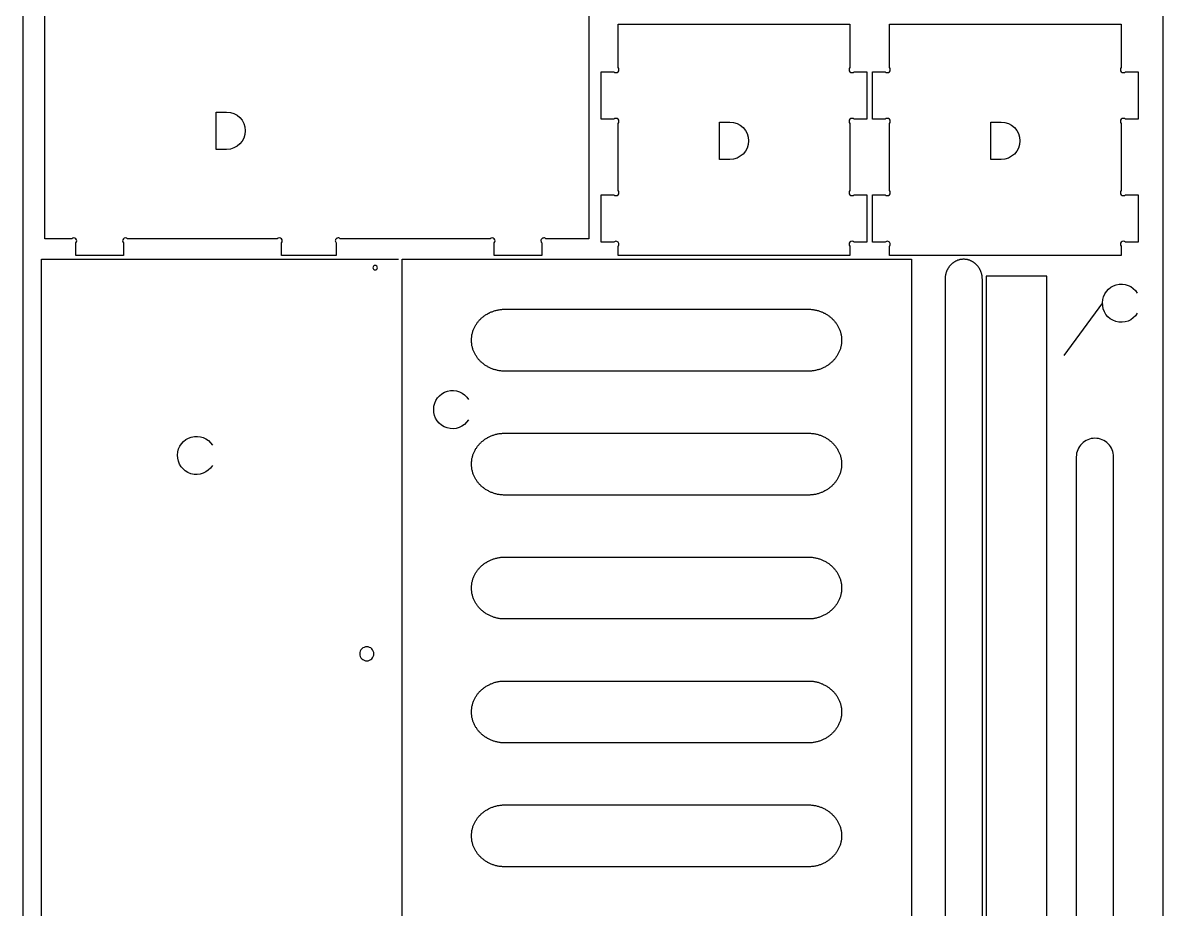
# Model space of a CAD drawing. Extents: x -841 to 7008, y -577 to 2808.
# Drawn here: x 3752 to 4972, y 571 to 1520 of the extents above; entities that cross this region are included whole.
import ezdxf

# ---------------------------------------------------------------- set-up
doc = ezdxf.new("R2010")
doc.units = 0
for name, color, linetype in [('DEFAULT_LAYER', 1, 'CONTINUOUS'), ('LAYER_1', 18, 'CONTINUOUS'), ('T5_LOGOLAYER_20', 18, 'CONTINUOUS')]:
    doc.layers.add(name, color=color, linetype=linetype)

msp = doc.modelspace()

# ---------------------------------------------------------------- linework, layer by layer
at = {"layer": 'DEFAULT_LAYER'}
for points in [[(4128.9, 1260.4, 0.414214), (4126.5, 1258, 0.414214), (4128.9, 1255.6, 0.414214), (4131.3, 1258, 0.414214)], [(4120, 852.2, 0.414214), (4112.5, 844.7, 0.414214), (4120, 837.2, 0.414214), (4127.5, 844.7, 0.414214)]]:
    msp.add_lwpolyline(points, format="xyb", close=True, dxfattribs=at)
for points in [[(4628, 1180.4), (4628, 1179.5), (4627.9, 1178.7), (4627.9, 1177.8), (4627.8, 1177), (4627.7, 1176.2), (4627.6, 1175.3), (4627.4, 1174.5), (4627.2, 1173.7), (4627, 1172.9), (4626.8, 1172.1), (4626.6, 1171.3), (4626.4, 1170.5), (4626.1, 1169.8), (4625.8, 1169), (4625.5, 1168.2), (4625.1, 1167.5), (4624.8, 1166.7), (4624.4, 1166), (4624, 1165.3), (4623.6, 1164.6), (4623.2, 1163.9), (4622.8, 1163.2), (4622.3, 1162.5), (4621.8, 1161.8), (4621.3, 1161.2), (4620.8, 1160.5), (4620.3, 1159.9), (4619.7, 1159.3), (4619.2, 1158.7), (4618.6, 1158.1), (4618, 1157.5), (4617.4, 1156.9), (4616.8, 1156.4), (4616.2, 1155.8), (4615.5, 1155.3), (4614.9, 1154.8), (4614.2, 1154.3), (4613.5, 1153.8), (4612.8, 1153.3), (4612.1, 1152.9), (4611.4, 1152.5), (4610.6, 1152), (4609.9, 1151.6), (4609.1, 1151.2), (4608.4, 1150.9), (4607.6, 1150.5), (4606.8, 1150.2), (4606, 1149.8), (4605.2, 1149.5), (4604.3, 1149.2), (4603.5, 1149), (4602.7, 1148.7), (4601.8, 1148.5), (4601, 1148.3), (4600.1, 1148.1), (4599.2, 1147.9), (4598.3, 1147.7), (4597.5, 1147.6), (4596.6, 1147.5), (4595.7, 1147.4), (4594.7, 1147.3), (4593.8, 1147.3), (4592.9, 1147.2), (4592, 1147.2), (4268, 1147.2), (4267, 1147.2), (4266.1, 1147.3), (4265.2, 1147.3), (4264.3, 1147.4), (4263.4, 1147.5), (4262.5, 1147.6), (4261.6, 1147.7), (4260.7, 1147.9), (4259.8, 1148.1), (4259, 1148.3), (4258.1, 1148.5), (4257.3, 1148.7), (4256.4, 1149), (4255.6, 1149.2), (4254.8, 1149.5), (4254, 1149.8), (4253.2, 1150.2), (4252.4, 1150.5), (4251.6, 1150.9), (4250.8, 1151.2), (4250.1, 1151.6), (4249.3, 1152), (4248.6, 1152.5), (4247.8, 1152.9), (4247.1, 1153.3), (4246.4, 1153.8), (4245.7, 1154.3), (4245.1, 1154.8), (4244.4, 1155.3), (4243.8, 1155.8), (4243.1, 1156.4), (4242.5, 1156.9), (4241.9, 1157.5), (4241.3, 1158.1), (4240.7, 1158.7), (4240.2, 1159.3), (4239.6, 1159.9), (4239.1, 1160.5), (4238.6, 1161.2), (4238.1, 1161.8), (4237.6, 1162.5), (4237.2, 1163.2), (4236.7, 1163.9), (4236.3, 1164.6), (4235.9, 1165.3), (4235.5, 1166), (4235.2, 1166.7), (4234.8, 1167.5), (4234.5, 1168.2), (4234.2, 1169), (4233.9, 1169.8), (4233.6, 1170.5), (4233.3, 1171.3), (4233.1, 1172.1), (4232.9, 1172.9), (4232.7, 1173.7), (4232.5, 1174.5), (4232.4, 1175.3), (4232.3, 1176.2), (4232.2, 1177), (4232.1, 1177.8), (4232, 1178.7), (4232, 1179.5), (4232, 1180.4), (4232, 1181.2), (4232, 1182.1), (4232.1, 1182.9), (4232.2, 1183.8), (4232.3, 1184.6), (4232.4, 1185.4), (4232.5, 1186.3), (4232.7, 1187.1), (4232.9, 1187.9), (4233.1, 1188.7), (4233.3, 1189.5), (4233.6, 1190.2), (4233.9, 1191), (4234.2, 1191.8), (4234.5, 1192.5), (4234.8, 1193.3), (4235.2, 1194), (4235.5, 1194.8), (4235.9, 1195.5), (4236.3, 1196.2), (4236.7, 1196.9), (4237.2, 1197.6), (4237.6, 1198.3), (4238.1, 1198.9), (4238.6, 1199.6), (4239.1, 1200.2), (4239.6, 1200.9), (4240.2, 1201.5), (4240.7, 1202.1), (4241.3, 1202.7), (4241.9, 1203.3), (4242.5, 1203.8), (4243.1, 1204.4), (4243.8, 1204.9), (4244.4, 1205.5), (4245.1, 1206), (4245.7, 1206.5), (4246.4, 1207), (4247.1, 1207.4), (4247.8, 1207.9), (4248.6, 1208.3), (4249.3, 1208.7), (4250.1, 1209.2), (4250.8, 1209.5), (4251.6, 1209.9), (4252.4, 1210.3), (4253.2, 1210.6), (4254, 1210.9), (4254.8, 1211.2), (4255.6, 1211.5), (4256.4, 1211.8), (4257.3, 1212.1), (4258.1, 1212.3), (4259, 1212.5), (4259.8, 1212.7), (4260.7, 1212.9), (4261.6, 1213), (4262.5, 1213.2), (4263.4, 1213.3), (4264.3, 1213.4), (4265.2, 1213.5), (4266.1, 1213.5), (4267, 1213.5), (4268, 1213.5), (4592, 1213.5), (4592.9, 1213.5), (4593.8, 1213.5), (4594.7, 1213.5), (4595.7, 1213.4), (4596.6, 1213.3), (4597.5, 1213.2), (4598.3, 1213), (4599.2, 1212.9), (4600.1, 1212.7), (4601, 1212.5), (4601.8, 1212.3), (4602.7, 1212.1), (4603.5, 1211.8), (4604.3, 1211.5), (4605.2, 1211.2), (4606, 1210.9), (4606.8, 1210.6), (4607.6, 1210.3), (4608.4, 1209.9), (4609.1, 1209.5), (4609.9, 1209.2), (4610.6, 1208.7), (4611.4, 1208.3), (4612.1, 1207.9), (4612.8, 1207.4), (4613.5, 1207), (4614.2, 1206.5), (4614.9, 1206), (4615.5, 1205.5), (4616.2, 1204.9), (4616.8, 1204.4), (4617.4, 1203.8), (4618, 1203.3), (4618.6, 1202.7), (4619.2, 1202.1), (4619.7, 1201.5), (4620.3, 1200.9), (4620.8, 1200.2), (4621.3, 1199.6), (4621.8, 1198.9), (4622.3, 1198.3), (4622.8, 1197.6), (4623.2, 1196.9), (4623.6, 1196.2), (4624, 1195.5), (4624.4, 1194.8), (4624.8, 1194), (4625.1, 1193.3), (4625.5, 1192.5), (4625.8, 1191.8), (4626.1, 1191), (4626.4, 1190.2), (4626.6, 1189.5), (4626.8, 1188.7), (4627, 1187.9), (4627.2, 1187.1), (4627.4, 1186.3), (4627.6, 1185.4), (4627.7, 1184.6), (4627.8, 1183.8), (4627.9, 1182.9), (4627.9, 1182.1), (4628, 1181.2)], [(4628, 1047.8), (4628, 1046.9), (4627.9, 1046), (4627.9, 1045.2), (4627.8, 1044.4), (4627.7, 1043.5), (4627.6, 1042.7), (4627.4, 1041.9), (4627.2, 1041.1), (4627, 1040.3), (4626.8, 1039.5), (4626.6, 1038.7), (4626.4, 1037.9), (4626.1, 1037.1), (4625.8, 1036.4), (4625.5, 1035.6), (4625.1, 1034.8), (4624.8, 1034.1), (4624.4, 1033.4), (4624, 1032.7), (4623.6, 1031.9), (4623.2, 1031.2), (4622.8, 1030.6), (4622.3, 1029.9), (4621.8, 1029.2), (4621.3, 1028.6), (4620.8, 1027.9), (4620.3, 1027.3), (4619.7, 1026.7), (4619.2, 1026.1), (4618.6, 1025.5), (4618, 1024.9), (4617.4, 1024.3), (4616.8, 1023.8), (4616.2, 1023.2), (4615.5, 1022.7), (4614.9, 1022.2), (4614.2, 1021.7), (4613.5, 1021.2), (4612.8, 1020.7), (4612.1, 1020.3), (4611.4, 1019.8), (4610.6, 1019.4), (4609.9, 1019), (4609.1, 1018.6), (4608.4, 1018.2), (4607.6, 1017.9), (4606.8, 1017.5), (4606, 1017.2), (4605.2, 1016.9), (4604.3, 1016.6), (4603.5, 1016.3), (4602.7, 1016.1), (4601.8, 1015.9), (4601, 1015.6), (4600.1, 1015.4), (4599.2, 1015.3), (4598.3, 1015.1), (4597.5, 1015), (4596.6, 1014.9), (4595.7, 1014.8), (4594.7, 1014.7), (4593.8, 1014.6), (4592.9, 1014.6), (4592, 1014.6), (4268, 1014.6), (4267, 1014.6), (4266.1, 1014.6), (4265.2, 1014.7), (4264.3, 1014.8), (4263.4, 1014.9), (4262.5, 1015), (4261.6, 1015.1), (4260.7, 1015.3), (4259.8, 1015.4), (4259, 1015.6), (4258.1, 1015.9), (4257.3, 1016.1), (4256.4, 1016.3), (4255.6, 1016.6), (4254.8, 1016.9), (4254, 1017.2), (4253.2, 1017.5), (4252.4, 1017.9), (4251.6, 1018.2), (4250.8, 1018.6), (4250.1, 1019), (4249.3, 1019.4), (4248.6, 1019.8), (4247.8, 1020.3), (4247.1, 1020.7), (4246.4, 1021.2), (4245.7, 1021.7), (4245.1, 1022.2), (4244.4, 1022.7), (4243.8, 1023.2), (4243.1, 1023.8), (4242.5, 1024.3), (4241.9, 1024.9), (4241.3, 1025.5), (4240.7, 1026.1), (4240.2, 1026.7), (4239.6, 1027.3), (4239.1, 1027.9), (4238.6, 1028.6), (4238.1, 1029.2), (4237.6, 1029.9), (4237.2, 1030.6), (4236.7, 1031.2), (4236.3, 1031.9), (4235.9, 1032.7), (4235.5, 1033.4), (4235.2, 1034.1), (4234.8, 1034.8), (4234.5, 1035.6), (4234.2, 1036.4), (4233.9, 1037.1), (4233.6, 1037.9), (4233.3, 1038.7), (4233.1, 1039.5), (4232.9, 1040.3), (4232.7, 1041.1), (4232.5, 1041.9), (4232.4, 1042.7), (4232.3, 1043.5), (4232.2, 1044.4), (4232.1, 1045.2), (4232, 1046), (4232, 1046.9), (4232, 1047.8), (4232, 1048.6), (4232, 1049.5), (4232.1, 1050.3), (4232.2, 1051.1), (4232.3, 1052), (4232.4, 1052.8), (4232.5, 1053.6), (4232.7, 1054.4), (4232.9, 1055.2), (4233.1, 1056), (4233.3, 1056.8), (4233.6, 1057.6), (4233.9, 1058.4), (4234.2, 1059.2), (4234.5, 1059.9), (4234.8, 1060.7), (4235.2, 1061.4), (4235.5, 1062.1), (4235.9, 1062.8), (4236.3, 1063.6), (4236.7, 1064.3), (4237.2, 1064.9), (4237.6, 1065.6), (4238.1, 1066.3), (4238.6, 1066.9), (4239.1, 1067.6), (4239.6, 1068.2), (4240.2, 1068.8), (4240.7, 1069.5), (4241.3, 1070), (4241.9, 1070.6), (4242.5, 1071.2), (4243.1, 1071.8), (4243.8, 1072.3), (4244.4, 1072.8), (4245.1, 1073.3), (4245.7, 1073.8), (4246.4, 1074.3), (4247.1, 1074.8), (4247.8, 1075.2), (4248.6, 1075.7), (4249.3, 1076.1), (4250.1, 1076.5), (4250.8, 1076.9), (4251.6, 1077.3), (4252.4, 1077.6), (4253.2, 1078), (4254, 1078.3), (4254.8, 1078.6), (4255.6, 1078.9), (4256.4, 1079.2), (4257.3, 1079.4), (4258.1, 1079.7), (4259, 1079.9), (4259.8, 1080.1), (4260.7, 1080.2), (4261.6, 1080.4), (4262.5, 1080.5), (4263.4, 1080.6), (4264.3, 1080.7), (4265.2, 1080.8), (4266.1, 1080.9), (4267, 1080.9), (4268, 1080.9), (4592, 1080.9), (4592.9, 1080.9), (4593.8, 1080.9), (4594.7, 1080.8), (4595.7, 1080.7), (4596.6, 1080.6), (4597.5, 1080.5), (4598.3, 1080.4), (4599.2, 1080.2), (4600.1, 1080.1), (4601, 1079.9), (4601.8, 1079.7), (4602.7, 1079.4), (4603.5, 1079.2), (4604.3, 1078.9), (4605.2, 1078.6), (4606, 1078.3), (4606.8, 1078), (4607.6, 1077.6), (4608.4, 1077.3), (4609.1, 1076.9), (4609.9, 1076.5), (4610.6, 1076.1), (4611.4, 1075.7), (4612.1, 1075.2), (4612.8, 1074.8), (4613.5, 1074.3), (4614.2, 1073.8), (4614.9, 1073.3), (4615.5, 1072.8), (4616.2, 1072.3), (4616.8, 1071.8), (4617.4, 1071.2), (4618, 1070.6), (4618.6, 1070), (4619.2, 1069.5), (4619.7, 1068.8), (4620.3, 1068.2), (4620.8, 1067.6), (4621.3, 1066.9), (4621.8, 1066.3), (4622.3, 1065.6), (4622.8, 1064.9), (4623.2, 1064.3), (4623.6, 1063.6), (4624, 1062.8), (4624.4, 1062.1), (4624.8, 1061.4), (4625.1, 1060.7), (4625.5, 1059.9), (4625.8, 1059.2), (4626.1, 1058.4), (4626.4, 1057.6), (4626.6, 1056.8), (4626.8, 1056), (4627, 1055.2), (4627.2, 1054.4), (4627.4, 1053.6), (4627.6, 1052.8), (4627.7, 1052), (4627.8, 1051.1), (4627.9, 1050.3), (4627.9, 1049.5), (4628, 1048.6)], [(4628, 915.1), (4628, 914.3), (4627.9, 913.4), (4627.9, 912.6), (4627.8, 911.7), (4627.7, 910.9), (4627.6, 910.1), (4627.4, 909.2), (4627.2, 908.4), (4627, 907.6), (4626.8, 906.8), (4626.6, 906), (4626.4, 905.3), (4626.1, 904.5), (4625.8, 903.7), (4625.5, 903), (4625.1, 902.2), (4624.8, 901.5), (4624.4, 900.7), (4624, 900), (4623.6, 899.3), (4623.2, 898.6), (4622.8, 897.9), (4622.3, 897.2), (4621.8, 896.6), (4621.3, 895.9), (4620.8, 895.3), (4620.3, 894.6), (4619.7, 894), (4619.2, 893.4), (4618.6, 892.8), (4618, 892.2), (4617.4, 891.7), (4616.8, 891.1), (4616.2, 890.6), (4615.5, 890), (4614.9, 889.5), (4614.2, 889), (4613.5, 888.5), (4612.8, 888.1), (4612.1, 887.6), (4611.4, 887.2), (4610.6, 886.8), (4609.9, 886.4), (4609.1, 886), (4608.4, 885.6), (4607.6, 885.2), (4606.8, 884.9), (4606, 884.6), (4605.2, 884.3), (4604.3, 884), (4603.5, 883.7), (4602.7, 883.5), (4601.8, 883.2), (4601, 883), (4600.1, 882.8), (4599.2, 882.6), (4598.3, 882.5), (4597.5, 882.3), (4596.6, 882.2), (4595.7, 882.1), (4594.7, 882.1), (4593.8, 882), (4592.9, 882), (4592, 882), (4268, 882), (4267, 882), (4266.1, 882), (4265.2, 882.1), (4264.3, 882.1), (4263.4, 882.2), (4262.5, 882.3), (4261.6, 882.5), (4260.7, 882.6), (4259.8, 882.8), (4259, 883), (4258.1, 883.2), (4257.3, 883.5), (4256.4, 883.7), (4255.6, 884), (4254.8, 884.3), (4254, 884.6), (4253.2, 884.9), (4252.4, 885.2), (4251.6, 885.6), (4250.8, 886), (4250.1, 886.4), (4249.3, 886.8), (4248.6, 887.2), (4247.8, 887.6), (4247.1, 888.1), (4246.4, 888.5), (4245.7, 889), (4245.1, 889.5), (4244.4, 890), (4243.8, 890.6), (4243.1, 891.1), (4242.5, 891.7), (4241.9, 892.2), (4241.3, 892.8), (4240.7, 893.4), (4240.2, 894), (4239.6, 894.6), (4239.1, 895.3), (4238.6, 895.9), (4238.1, 896.6), (4237.6, 897.2), (4237.2, 897.9), (4236.7, 898.6), (4236.3, 899.3), (4235.9, 900), (4235.5, 900.7), (4235.2, 901.5), (4234.8, 902.2), (4234.5, 903), (4234.2, 903.7), (4233.9, 904.5), (4233.6, 905.3), (4233.3, 906), (4233.1, 906.8), (4232.9, 907.6), (4232.7, 908.4), (4232.5, 909.2), (4232.4, 910.1), (4232.3, 910.9), (4232.2, 911.7), (4232.1, 912.6), (4232, 913.4), (4232, 914.3), (4232, 915.1), (4232, 916), (4232, 916.8), (4232.1, 917.7), (4232.2, 918.5), (4232.3, 919.3), (4232.4, 920.2), (4232.5, 921), (4232.7, 921.8), (4232.9, 922.6), (4233.1, 923.4), (4233.3, 924.2), (4233.6, 925), (4233.9, 925.8), (4234.2, 926.5), (4234.5, 927.3), (4234.8, 928), (4235.2, 928.8), (4235.5, 929.5), (4235.9, 930.2), (4236.3, 930.9), (4236.7, 931.6), (4237.2, 932.3), (4237.6, 933), (4238.1, 933.7), (4238.6, 934.3), (4239.1, 935), (4239.6, 935.6), (4240.2, 936.2), (4240.7, 936.8), (4241.3, 937.4), (4241.9, 938), (4242.5, 938.6), (4243.1, 939.1), (4243.8, 939.7), (4244.4, 940.2), (4245.1, 940.7), (4245.7, 941.2), (4246.4, 941.7), (4247.1, 942.2), (4247.8, 942.6), (4248.6, 943.1), (4249.3, 943.5), (4250.1, 943.9), (4250.8, 944.3), (4251.6, 944.7), (4252.4, 945), (4253.2, 945.3), (4254, 945.7), (4254.8, 946), (4255.6, 946.3), (4256.4, 946.5), (4257.3, 946.8), (4258.1, 947), (4259, 947.2), (4259.8, 947.4), (4260.7, 947.6), (4261.6, 947.8), (4262.5, 947.9), (4263.4, 948), (4264.3, 948.1), (4265.2, 948.2), (4266.1, 948.2), (4267, 948.3), (4268, 948.3), (4592, 948.3), (4592.9, 948.3), (4593.8, 948.2), (4594.7, 948.2), (4595.7, 948.1), (4596.6, 948), (4597.5, 947.9), (4598.3, 947.8), (4599.2, 947.6), (4600.1, 947.4), (4601, 947.2), (4601.8, 947), (4602.7, 946.8), (4603.5, 946.5), (4604.3, 946.3), (4605.2, 946), (4606, 945.7), (4606.8, 945.3), (4607.6, 945), (4608.4, 944.7), (4609.1, 944.3), (4609.9, 943.9), (4610.6, 943.5), (4611.4, 943.1), (4612.1, 942.6), (4612.8, 942.2), (4613.5, 941.7), (4614.2, 941.2), (4614.9, 940.7), (4615.5, 940.2), (4616.2, 939.7), (4616.8, 939.1), (4617.4, 938.6), (4618, 938), (4618.6, 937.4), (4619.2, 936.8), (4619.7, 936.2), (4620.3, 935.6), (4620.8, 935), (4621.3, 934.3), (4621.8, 933.7), (4622.3, 933), (4622.8, 932.3), (4623.2, 931.6), (4623.6, 930.9), (4624, 930.2), (4624.4, 929.5), (4624.8, 928.8), (4625.1, 928), (4625.5, 927.3), (4625.8, 926.5), (4626.1, 925.8), (4626.4, 925), (4626.6, 924.2), (4626.8, 923.4), (4627, 922.6), (4627.2, 921.8), (4627.4, 921), (4627.6, 920.2), (4627.7, 919.3), (4627.8, 918.5), (4627.9, 917.7), (4627.9, 916.8), (4628, 916)], [(4628, 782.5), (4628, 781.6), (4627.9, 780.8), (4627.9, 779.9), (4627.8, 779.1), (4627.7, 778.3), (4627.6, 777.4), (4627.4, 776.6), (4627.2, 775.8), (4627, 775), (4626.8, 774.2), (4626.6, 773.4), (4626.4, 772.6), (4626.1, 771.8), (4625.8, 771.1), (4625.5, 770.3), (4625.1, 769.6), (4624.8, 768.8), (4624.4, 768.1), (4624, 767.4), (4623.6, 766.7), (4623.2, 766), (4622.8, 765.3), (4622.3, 764.6), (4621.8, 763.9), (4621.3, 763.3), (4620.8, 762.6), (4620.3, 762), (4619.7, 761.4), (4619.2, 760.8), (4618.6, 760.2), (4618, 759.6), (4617.4, 759), (4616.8, 758.5), (4616.2, 757.9), (4615.5, 757.4), (4614.9, 756.9), (4614.2, 756.4), (4613.5, 755.9), (4612.8, 755.4), (4612.1, 755), (4611.4, 754.5), (4610.6, 754.1), (4609.9, 753.7), (4609.1, 753.3), (4608.4, 753), (4607.6, 752.6), (4606.8, 752.3), (4606, 751.9), (4605.2, 751.6), (4604.3, 751.3), (4603.5, 751.1), (4602.7, 750.8), (4601.8, 750.6), (4601, 750.4), (4600.1, 750.2), (4599.2, 750), (4598.3, 749.8), (4597.5, 749.7), (4596.6, 749.6), (4595.7, 749.5), (4594.7, 749.4), (4593.8, 749.4), (4592.9, 749.3), (4592, 749.3), (4268, 749.3), (4267, 749.3), (4266.1, 749.4), (4265.2, 749.4), (4264.3, 749.5), (4263.4, 749.6), (4262.5, 749.7), (4261.6, 749.8), (4260.7, 750), (4259.8, 750.2), (4259, 750.4), (4258.1, 750.6), (4257.3, 750.8), (4256.4, 751.1), (4255.6, 751.3), (4254.8, 751.6), (4254, 751.9), (4253.2, 752.3), (4252.4, 752.6), (4251.6, 753), (4250.8, 753.3), (4250.1, 753.7), (4249.3, 754.1), (4248.6, 754.5), (4247.8, 755), (4247.1, 755.4), (4246.4, 755.9), (4245.7, 756.4), (4245.1, 756.9), (4244.4, 757.4), (4243.8, 757.9), (4243.1, 758.5), (4242.5, 759), (4241.9, 759.6), (4241.3, 760.2), (4240.7, 760.8), (4240.2, 761.4), (4239.6, 762), (4239.1, 762.6), (4238.6, 763.3), (4238.1, 763.9), (4237.6, 764.6), (4237.2, 765.3), (4236.7, 766), (4236.3, 766.7), (4235.9, 767.4), (4235.5, 768.1), (4235.2, 768.8), (4234.8, 769.6), (4234.5, 770.3), (4234.2, 771.1), (4233.9, 771.8), (4233.6, 772.6), (4233.3, 773.4), (4233.1, 774.2), (4232.9, 775), (4232.7, 775.8), (4232.5, 776.6), (4232.4, 777.4), (4232.3, 778.3), (4232.2, 779.1), (4232.1, 779.9), (4232, 780.8), (4232, 781.6), (4232, 782.5), (4232, 783.3), (4232, 784.2), (4232.1, 785), (4232.2, 785.9), (4232.3, 786.7), (4232.4, 787.5), (4232.5, 788.4), (4232.7, 789.2), (4232.9, 790), (4233.1, 790.8), (4233.3, 791.6), (4233.6, 792.3), (4233.9, 793.1), (4234.2, 793.9), (4234.5, 794.6), (4234.8, 795.4), (4235.2, 796.1), (4235.5, 796.9), (4235.9, 797.6), (4236.3, 798.3), (4236.7, 799), (4237.2, 799.7), (4237.6, 800.4), (4238.1, 801), (4238.6, 801.7), (4239.1, 802.3), (4239.6, 803), (4240.2, 803.6), (4240.7, 804.2), (4241.3, 804.8), (4241.9, 805.4), (4242.5, 805.9), (4243.1, 806.5), (4243.8, 807), (4244.4, 807.6), (4245.1, 808.1), (4245.7, 808.6), (4246.4, 809.1), (4247.1, 809.5), (4247.8, 810), (4248.6, 810.4), (4249.3, 810.8), (4250.1, 811.2), (4250.8, 811.6), (4251.6, 812), (4252.4, 812.4), (4253.2, 812.7), (4254, 813), (4254.8, 813.3), (4255.6, 813.6), (4256.4, 813.9), (4257.3, 814.2), (4258.1, 814.4), (4259, 814.6), (4259.8, 814.8), (4260.7, 815), (4261.6, 815.1), (4262.5, 815.3), (4263.4, 815.4), (4264.3, 815.5), (4265.2, 815.5), (4266.1, 815.6), (4267, 815.6), (4268, 815.6), (4592, 815.6), (4592.9, 815.6), (4593.8, 815.6), (4594.7, 815.5), (4595.7, 815.5), (4596.6, 815.4), (4597.5, 815.3), (4598.3, 815.1), (4599.2, 815), (4600.1, 814.8), (4601, 814.6), (4601.8, 814.4), (4602.7, 814.2), (4603.5, 813.9), (4604.3, 813.6), (4605.2, 813.3), (4606, 813), (4606.8, 812.7), (4607.6, 812.4), (4608.4, 812), (4609.1, 811.6), (4609.9, 811.2), (4610.6, 810.8), (4611.4, 810.4), (4612.1, 810), (4612.8, 809.5), (4613.5, 809.1), (4614.2, 808.6), (4614.9, 808.1), (4615.5, 807.6), (4616.2, 807), (4616.8, 806.5), (4617.4, 805.9), (4618, 805.4), (4618.6, 804.8), (4619.2, 804.2), (4619.7, 803.6), (4620.3, 803), (4620.8, 802.3), (4621.3, 801.7), (4621.8, 801), (4622.3, 800.4), (4622.8, 799.7), (4623.2, 799), (4623.6, 798.3), (4624, 797.6), (4624.4, 796.9), (4624.8, 796.1), (4625.1, 795.4), (4625.5, 794.6), (4625.8, 793.9), (4626.1, 793.1), (4626.4, 792.3), (4626.6, 791.6), (4626.8, 790.8), (4627, 790), (4627.2, 789.2), (4627.4, 788.4), (4627.6, 787.5), (4627.7, 786.7), (4627.8, 785.9), (4627.9, 785), (4627.9, 784.2), (4628, 783.3)], [(4628, 649.8), (4628, 649), (4627.9, 648.1), (4627.9, 647.3), (4627.8, 646.5), (4627.7, 645.6), (4627.6, 644.8), (4627.4, 644), (4627.2, 643.2), (4627, 642.4), (4626.8, 641.6), (4626.6, 640.8), (4626.4, 640), (4626.1, 639.2), (4625.8, 638.4), (4625.5, 637.7), (4625.1, 636.9), (4624.8, 636.2), (4624.4, 635.5), (4624, 634.8), (4623.6, 634), (4623.2, 633.3), (4622.8, 632.7), (4622.3, 632), (4621.8, 631.3), (4621.3, 630.7), (4620.8, 630), (4620.3, 629.4), (4619.7, 628.8), (4619.2, 628.1), (4618.6, 627.6), (4618, 627), (4617.4, 626.4), (4616.8, 625.8), (4616.2, 625.3), (4615.5, 624.8), (4614.9, 624.3), (4614.2, 623.8), (4613.5, 623.3), (4612.8, 622.8), (4612.1, 622.4), (4611.4, 621.9), (4610.6, 621.5), (4609.9, 621.1), (4609.1, 620.7), (4608.4, 620.3), (4607.6, 620), (4606.8, 619.6), (4606, 619.3), (4605.2, 619), (4604.3, 618.7), (4603.5, 618.4), (4602.7, 618.2), (4601.8, 617.9), (4601, 617.7), (4600.1, 617.5), (4599.2, 617.4), (4598.3, 617.2), (4597.5, 617.1), (4596.6, 617), (4595.7, 616.9), (4594.7, 616.8), (4593.8, 616.7), (4592.9, 616.7), (4592, 616.7), (4268, 616.7), (4267, 616.7), (4266.1, 616.7), (4265.2, 616.8), (4264.3, 616.9), (4263.4, 617), (4262.5, 617.1), (4261.6, 617.2), (4260.7, 617.4), (4259.8, 617.5), (4259, 617.7), (4258.1, 617.9), (4257.3, 618.2), (4256.4, 618.4), (4255.6, 618.7), (4254.8, 619), (4254, 619.3), (4253.2, 619.6), (4252.4, 620), (4251.6, 620.3), (4250.8, 620.7), (4250.1, 621.1), (4249.3, 621.5), (4248.6, 621.9), (4247.8, 622.4), (4247.1, 622.8), (4246.4, 623.3), (4245.7, 623.8), (4245.1, 624.3), (4244.4, 624.8), (4243.8, 625.3), (4243.1, 625.8), (4242.5, 626.4), (4241.9, 627), (4241.3, 627.6), (4240.7, 628.1), (4240.2, 628.8), (4239.6, 629.4), (4239.1, 630), (4238.6, 630.7), (4238.1, 631.3), (4237.6, 632), (4237.2, 632.7), (4236.7, 633.3), (4236.3, 634), (4235.9, 634.8), (4235.5, 635.5), (4235.2, 636.2), (4234.8, 636.9), (4234.5, 637.7), (4234.2, 638.4), (4233.9, 639.2), (4233.6, 640), (4233.3, 640.8), (4233.1, 641.6), (4232.9, 642.4), (4232.7, 643.2), (4232.5, 644), (4232.4, 644.8), (4232.3, 645.6), (4232.2, 646.5), (4232.1, 647.3), (4232, 648.1), (4232, 649), (4232, 649.8), (4232, 650.7), (4232, 651.6), (4232.1, 652.4), (4232.2, 653.2), (4232.3, 654.1), (4232.4, 654.9), (4232.5, 655.7), (4232.7, 656.5), (4232.9, 657.3), (4233.1, 658.1), (4233.3, 658.9), (4233.6, 659.7), (4233.9, 660.5), (4234.2, 661.3), (4234.5, 662), (4234.8, 662.8), (4235.2, 663.5), (4235.5, 664.2), (4235.9, 664.9), (4236.3, 665.7), (4236.7, 666.4), (4237.2, 667), (4237.6, 667.7), (4238.1, 668.4), (4238.6, 669), (4239.1, 669.7), (4239.6, 670.3), (4240.2, 670.9), (4240.7, 671.5), (4241.3, 672.1), (4241.9, 672.7), (4242.5, 673.3), (4243.1, 673.9), (4243.8, 674.4), (4244.4, 674.9), (4245.1, 675.4), (4245.7, 675.9), (4246.4, 676.4), (4247.1, 676.9), (4247.8, 677.3), (4248.6, 677.8), (4249.3, 678.2), (4250.1, 678.6), (4250.8, 679), (4251.6, 679.4), (4252.4, 679.7), (4253.2, 680.1), (4254, 680.4), (4254.8, 680.7), (4255.6, 681), (4256.4, 681.3), (4257.3, 681.5), (4258.1, 681.8), (4259, 682), (4259.8, 682.2), (4260.7, 682.3), (4261.6, 682.5), (4262.5, 682.6), (4263.4, 682.7), (4264.3, 682.8), (4265.2, 682.9), (4266.1, 683), (4267, 683), (4268, 683), (4592, 683), (4592.9, 683), (4593.8, 683), (4594.7, 682.9), (4595.7, 682.8), (4596.6, 682.7), (4597.5, 682.6), (4598.3, 682.5), (4599.2, 682.3), (4600.1, 682.2), (4601, 682), (4601.8, 681.8), (4602.7, 681.5), (4603.5, 681.3), (4604.3, 681), (4605.2, 680.7), (4606, 680.4), (4606.8, 680.1), (4607.6, 679.7), (4608.4, 679.4), (4609.1, 679), (4609.9, 678.6), (4610.6, 678.2), (4611.4, 677.8), (4612.1, 677.3), (4612.8, 676.9), (4613.5, 676.4), (4614.2, 675.9), (4614.9, 675.4), (4615.5, 674.9), (4616.2, 674.4), (4616.8, 673.9), (4617.4, 673.3), (4618, 672.7), (4618.6, 672.1), (4619.2, 671.5), (4619.7, 670.9), (4620.3, 670.3), (4620.8, 669.7), (4621.3, 669), (4621.8, 668.4), (4622.3, 667.7), (4622.8, 667), (4623.2, 666.4), (4623.6, 665.7), (4624, 664.9), (4624.4, 664.2), (4624.8, 663.5), (4625.1, 662.8), (4625.5, 662), (4625.8, 661.3), (4626.1, 660.5), (4626.4, 659.7), (4626.6, 658.9), (4626.8, 658.1), (4627, 657.3), (4627.2, 656.5), (4627.4, 655.7), (4627.6, 654.9), (4627.7, 654.1), (4627.8, 653.2), (4627.9, 652.4), (4627.9, 651.6), (4628, 650.7)]]:
    msp.add_lwpolyline(points, close=True, dxfattribs=at)
at = {"layer": 'LAYER_1'}
msp.add_lwpolyline([(4357.5, 1537), (4357.5, 1289), (4311.6, 1289, 1), (4307.2, 1284.5), (4307.2, 1271), (4256.4, 1271), (4256.4, 1284.5, 1), (4251.9, 1289), (4091.6, 1289, 1), (4087.2, 1284.5), (4087.2, 1271), (4028.7, 1271), (4028.7, 1284.5, 1), (4024.2, 1289), (3864, 1289, 1), (3859.6, 1284.5), (3859.6, 1271), (3808.7, 1271), (3808.7, 1284.5, 1), (3804.3, 1289), (3775.5, 1289), (3775.5, 1537)], format="xyb", dxfattribs=at)
at = {"layer": 'T5_LOGOLAYER_20'}
for points in [[(3752, 0), (4972, 0), (4972, 2440), (3752, 2440)], [(4702.9, 611.6), (4703, 512.9), (4683, 436.7), (4683, 134), (4703, 134), (4702.8, 4), (4157.9, 4), (4158, 1267), (4702.9, 1267)], [(4782.6, 1248.8), (4782.6, 17.8), (4847.6, 17.8), (4847.6, 1248.8)]]:
    msp.add_lwpolyline(points, close=True, dxfattribs=at)
for points in [[(4388.8, 1271), (4388.8, 1280.9, 1), (4384.3, 1285.3), (4370.8, 1285.3), (4370.8, 1336.1), (4384.3, 1336.1, 1), (4388.8, 1340.6), (4388.8, 1412.5, 1), (4384.3, 1416.9), (4370.8, 1416.9), (4370.8, 1467.7), (4384.3, 1467.7, 1), (4388.8, 1472.2), (4388.8, 1518.6), (4636.8, 1518.6), (4636.8, 1472.2, 1), (4641.3, 1467.7), (4654.8, 1467.7), (4654.8, 1416.9), (4641.3, 1416.9, 1), (4636.8, 1412.5), (4636.8, 1340.6, 1), (4641.3, 1336.1), (4654.8, 1336.1), (4654.8, 1285.3), (4641.3, 1285.3, 1), (4636.8, 1280.9), (4636.8, 1271)], [(4679.1, 1271), (4679.1, 1280.9, 1), (4674.6, 1285.3), (4661.1, 1285.3), (4661.1, 1336.1), (4674.6, 1336.1, 1), (4679.1, 1340.6), (4679.1, 1412.5, 1), (4674.6, 1416.9), (4661.1, 1416.9), (4661.1, 1467.7), (4674.6, 1467.7, 1), (4679.1, 1472.2), (4679.1, 1518.6), (4927.1, 1518.6), (4927.1, 1472.2, 1), (4931.6, 1467.7), (4945.1, 1467.7), (4945.1, 1416.9), (4931.6, 1416.9, 1), (4927.1, 1412.5), (4927.1, 1340.6, 1), (4931.6, 1336.1), (4945.1, 1336.1), (4945.1, 1285.3), (4931.6, 1285.3, 1), (4927.1, 1280.9), (4927.1, 1271)], [(3958.8, 1384.6), (3958.8, 1424.6), (3970, 1424.6, -1), (3970, 1384.6)], [(4497.2, 1373.8), (4497.2, 1413.8), (4508.4, 1413.8, -1), (4508.4, 1373.8)], [(4787.5, 1373.8), (4787.5, 1413.8), (4798.7, 1413.8, -1), (4798.7, 1373.8)], [(4879, 335.4, 0.414214), (4899, 315.4, 0.414214), (4919, 335.4), (4919, 1055.4, 0.414214), (4899, 1075.4, 0.414214), (4879, 1055.4)]]:
    msp.add_lwpolyline(points, format="xyb", close=True, dxfattribs=at)
for points in [[(3772, 0), (3772, 1267), (4153.9, 1267)], [(4778.6, 21.8), (4778.6, 1245.2), (4778.6, 1245.8), (4778.5, 1246.4), (4778.5, 1246.9), (4778.5, 1247.5), (4778.4, 1248), (4778.3, 1248.5), (4778.2, 1249.1), (4778.2, 1249.6), (4778, 1250.1), (4777.9, 1250.7), (4777.8, 1251.2), (4777.7, 1251.7), (4777.5, 1252.2), (4777.3, 1252.7), (4777.2, 1253.2), (4777, 1253.7), (4776.8, 1254.2), (4776.6, 1254.7), (4776.4, 1255.1), (4776.1, 1255.6), (4775.9, 1256.1), (4775.7, 1256.5), (4775.4, 1257), (4775.1, 1257.4), (4774.9, 1257.8), (4774.6, 1258.3), (4774.3, 1258.7), (4774, 1259.1), (4773.7, 1259.5), (4773.4, 1259.9), (4773, 1260.3), (4772.7, 1260.6), (4772.4, 1261), (4772, 1261.3), (4771.6, 1261.7), (4771.3, 1262), (4770.9, 1262.4), (4770.5, 1262.7), (4770.1, 1263), (4769.7, 1263.3), (4769.3, 1263.6), (4768.9, 1263.8), (4768.5, 1264.1), (4768.1, 1264.4), (4767.7, 1264.6), (4767.2, 1264.9), (4766.8, 1265.1), (4766.3, 1265.3), (4765.9, 1265.5), (4765.4, 1265.7), (4765, 1265.9), (4764.5, 1266), (4764, 1266.2), (4763.6, 1266.3), (4763.1, 1266.4), (4762.6, 1266.6), (4762.1, 1266.7), (4761.6, 1266.7), (4761.1, 1266.8), (4760.6, 1266.9), (4760.1, 1266.9), (4759.6, 1267), (4759.1, 1267), (4758.6, 1267), (4758, 1267), (4757.5, 1267), (4757, 1266.9), (4756.5, 1266.9), (4756, 1266.8), (4755.5, 1266.7), (4755, 1266.7), (4754.5, 1266.6), (4754, 1266.4), (4753.6, 1266.3), (4753.1, 1266.2), (4752.6, 1266), (4752.1, 1265.9), (4751.7, 1265.7), (4751.2, 1265.5), (4750.8, 1265.3), (4750.3, 1265.1), (4749.9, 1264.9), (4749.5, 1264.6), (4749, 1264.4), (4748.6, 1264.1), (4748.2, 1263.8), (4747.8, 1263.6), (4747.4, 1263.3), (4747, 1263), (4746.6, 1262.7), (4746.2, 1262.4), (4745.8, 1262), (4745.5, 1261.7), (4745.1, 1261.3), (4744.8, 1261), (4744.4, 1260.6), (4744.1, 1260.3), (4743.8, 1259.9), (4743.4, 1259.5), (4743.1, 1259.1), (4742.8, 1258.7), (4742.5, 1258.3), (4742.2, 1257.8), (4742, 1257.4), (4741.7, 1257), (4741.5, 1256.5), (4741.2, 1256.1), (4741, 1255.6), (4740.7, 1255.1), (4740.5, 1254.7), (4740.3, 1254.2), (4740.1, 1253.7), (4739.9, 1253.2), (4739.8, 1252.7), (4739.6, 1252.2), (4739.5, 1251.7), (4739.3, 1251.2), (4739.2, 1250.7), (4739.1, 1250.1), (4739, 1249.6), (4738.9, 1249.1), (4738.8, 1248.5), (4738.7, 1248), (4738.7, 1247.5), (4738.6, 1246.9), (4738.6, 1246.4), (4738.6, 1245.8), (4738.6, 1245.2), (4738.6, 21.8)], [(4907.1, 1220.5), (4865.8, 1163.9)]]:
    msp.add_lwpolyline(points, dxfattribs=at)
for points in [[(4944.3, 1209.3, -0.77786), (4907.1, 1220.5, -0.756443), (4944.3, 1230.9)], [(4228.8, 1095.3, -0.77786), (4191.6, 1106.5, -0.756443), (4228.8, 1116.9)], [(3954.8, 1046.3, -0.77786), (3917.6, 1057.5, -0.756443), (3954.8, 1067.9)]]:
    msp.add_lwpolyline(points, format="xyb", dxfattribs=at)

doc.saveas('drawing.dxf')
